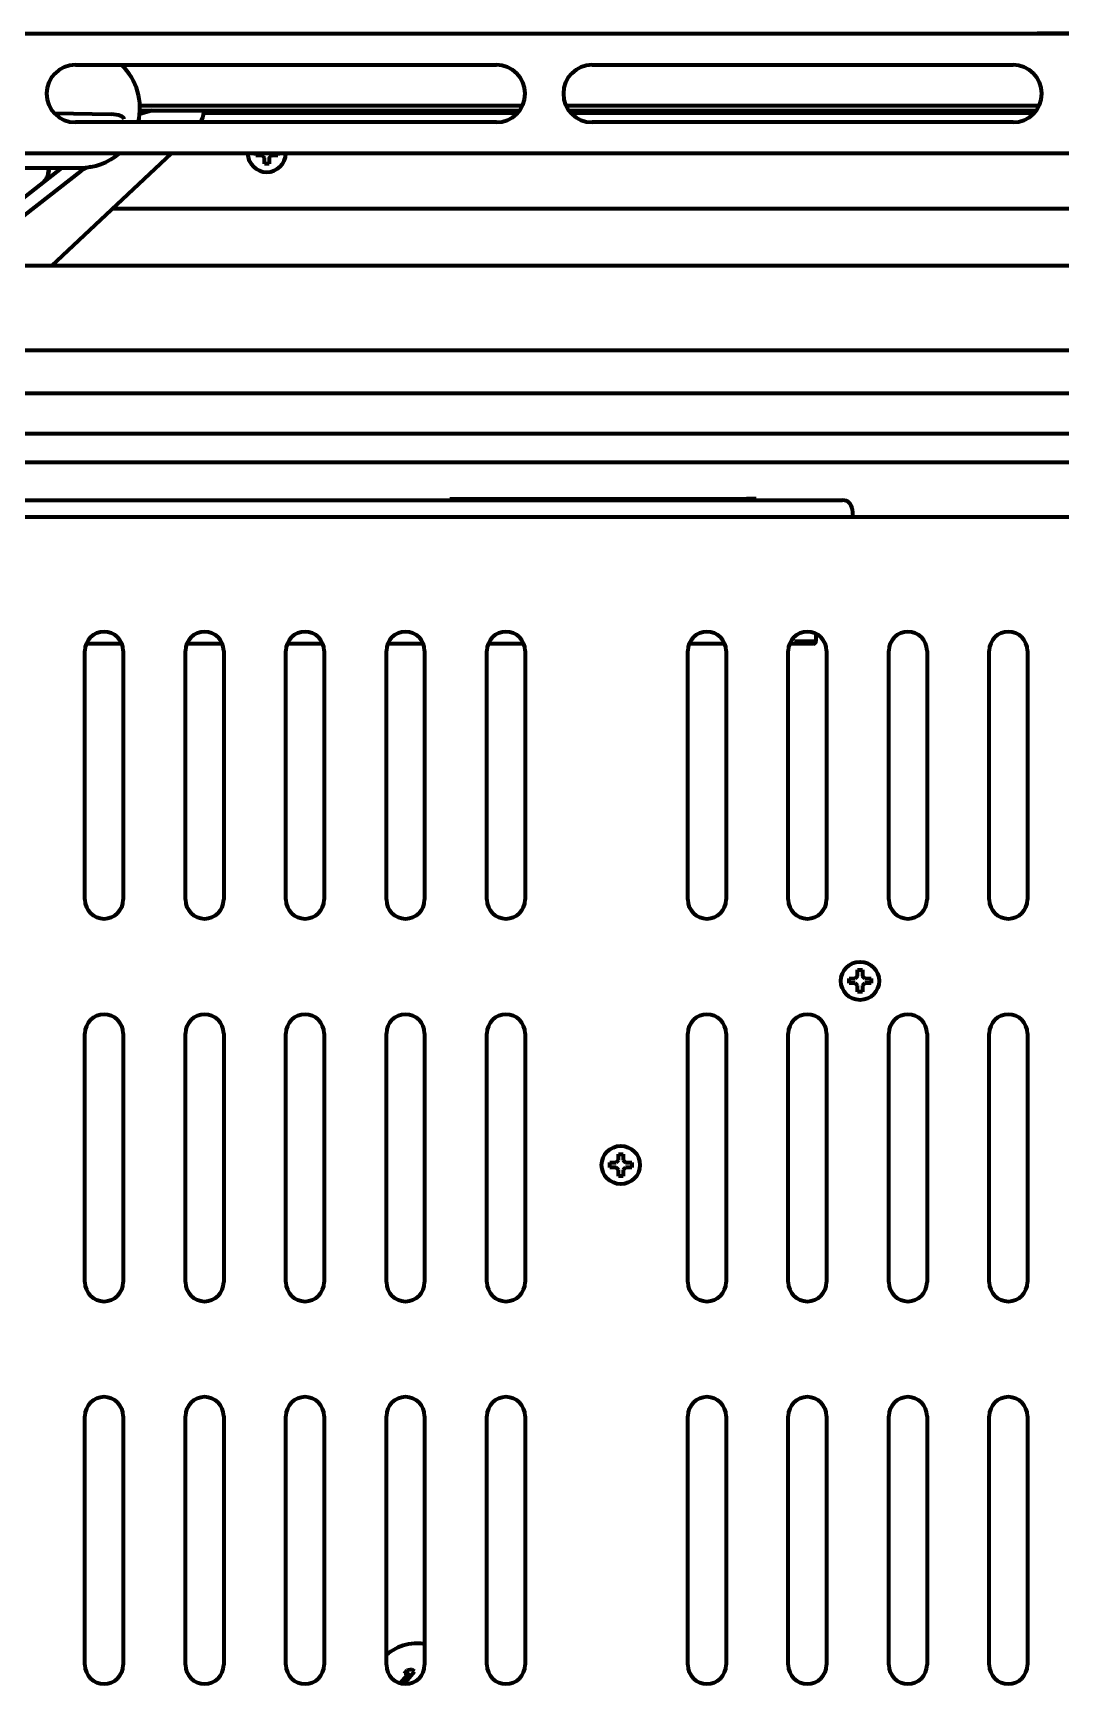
# Model space of a CAD drawing. Header units: inches. Extents: x -3022 to 7311, y 343 to 5680.
# Drawn here: x 2942.1 to 3156.9, y 5256.1 to 5601.3 of the extents above; entities that cross this region are included whole.
import ezdxf

# ---------------------------------------------------------------- set-up
doc = ezdxf.new("R2010")
doc.units = ezdxf.units.IN

msp = doc.modelspace()

# ---------------------------------------------------------------- linework, layer by layer
at = {"linetype": 'Continuous', "lineweight": 70}
for p, q in [((3483.92, 5601.1), (2937.92, 5601.1)), ((3123.18, 5601.27), (3123.18, 5601.1)), ((3145.78, 5601.27), (3145.78, 5601.1)), ((3151.94, 5601.27), (3151.94, 5601.1)), ((2950.92, 5594.6), (3038.92, 5594.6)), ((3058.92, 5594.6), (3146.92, 5594.6)), ((2966.99, 5585.1), (2964.35, 5584.31)), ((2964.41, 5586.1), (3044.37, 5586.1)), ((2964.41, 5585.1), (3043.79, 5585.1)), ((3053.47, 5586.1), (3152.38, 5586.1)), ((3054.05, 5585.1), (3151.8, 5585.1)), ((2946.54, 5584.5), (2958.42, 5584.29)), ((3038.92, 5582.6), (2950.92, 5582.6)), ((2977.78, 5584.6), (3043.39, 5584.6)), ((3054.45, 5584.6), (3151.39, 5584.6)), ((3146.92, 5582.6), (3058.92, 5582.6)), ((3483.92, 5576.1), (2937.92, 5576.1)), ((2946.02, 5552.6), (2971.01, 5576.1)), ((2988.62, 5575.7), (2988.62, 5576.1)), ((2993.22, 5576.1), (2993.22, 5575.7)), ((2951.98, 5572.32), (2888.42, 5522.66)), ((2890.31, 5527.95), (2948.1, 5573.1)), ((2928.03, 5573.1), (2951.92, 5573.1)), ((2958.79, 5564.6), (3463.05, 5564.6)), ((3491.2, 5552.6), (2930.64, 5552.6)), ((2904.15, 5534.95), (3517.68, 5534.95)), ((2892.63, 5525.95), (3529.2, 5525.95)), ((2879.36, 5517.55), (3540.48, 5517.55)), ((2881.43, 5511.55), (3538.41, 5511.55)), ((2881.42, 5503.6), (3106.3, 5503.6)), ((3029.22, 5503.9), (3031.22, 5503.9)), ((3029.22, 5503.6), (3029.22, 5503.9)), ((3031.22, 5503.9), (3091.22, 5503.9)), ((3093.22, 5503.9), (3091.22, 5503.9)), ((3093.22, 5503.9), (3093.22, 5503.6)), ((3106.3, 5503.6), (3111.28, 5503.6)), ((2881.43, 5500.1), (3194.92, 5500.1)), ((3113.27, 5501.77), (3113.42, 5500.1)), ((3105.7, 5475.68), (3105.69, 5474.09)), ((2952.92, 5420.1), (2952.92, 5472.1)), ((2960.63, 5473.6), (2953.21, 5473.6)), ((2960.92, 5472.1), (2960.92, 5420.1)), ((2973.92, 5420.1), (2973.92, 5472.1)), ((2981.63, 5473.6), (2974.21, 5473.6)), ((2981.92, 5472.1), (2981.92, 5420.1)), ((2994.92, 5420.1), (2994.92, 5472.1)), ((3002.63, 5473.6), (2995.21, 5473.6)), ((3002.92, 5472.1), (3002.92, 5420.1)), ((3015.92, 5420.1), (3015.92, 5472.1)), ((3023.62, 5473.6), (3016.21, 5473.6)), ((3023.92, 5472.1), (3023.92, 5420.1)), ((3036.92, 5420.1), (3036.92, 5472.1)), ((3044.62, 5473.6), (3037.21, 5473.6)), ((3044.92, 5472.1), (3044.92, 5420.1)), ((3078.92, 5420.1), (3078.92, 5472.1)), ((3086.63, 5473.6), (3079.21, 5473.6)), ((3086.92, 5472.1), (3086.92, 5420.1)), ((3099.92, 5420.1), (3099.92, 5472.1)), ((3101.19, 5473.6), (3100.21, 5473.6)), ((3105.19, 5473.6), (3101.19, 5473.6)), ((3107.92, 5472.1), (3107.92, 5420.1)), ((3120.92, 5420.1), (3120.92, 5472.1)), ((3128.92, 5472.1), (3128.92, 5420.1)), ((3141.92, 5420.1), (3141.92, 5472.1)), ((3149.92, 5472.1), (3149.92, 5420.1)), ((3112.62, 5403.1), (3112.62, 5403.6)), ((3112.62, 5402.6), (3112.62, 5403.1)), ((3117.22, 5403.6), (3117.22, 5403.1)), ((3117.22, 5403.1), (3117.22, 5402.6)), ((2952.92, 5340.1), (2952.92, 5392.1)), ((2960.92, 5392.1), (2960.92, 5340.1)), ((2973.92, 5340.1), (2973.92, 5392.1)), ((2981.92, 5392.1), (2981.92, 5340.1)), ((2994.92, 5340.1), (2994.92, 5392.1)), ((3002.92, 5392.1), (3002.92, 5340.1)), ((3015.92, 5340.1), (3015.92, 5392.1)), ((3023.92, 5392.1), (3023.92, 5340.1)), ((3036.92, 5340.1), (3036.92, 5392.1)), ((3044.92, 5392.1), (3044.92, 5340.1)), ((3078.92, 5340.1), (3078.92, 5392.1)), ((3086.92, 5392.1), (3086.92, 5340.1)), ((3099.92, 5340.1), (3099.92, 5392.1)), ((3107.92, 5392.1), (3107.92, 5340.1)), ((3120.92, 5340.1), (3120.92, 5392.1)), ((3128.92, 5392.1), (3128.92, 5340.1)), ((3141.92, 5340.1), (3141.92, 5392.1)), ((3149.92, 5392.1), (3149.92, 5340.1)), ((3062.62, 5364.6), (3062.62, 5365.1)), ((3062.62, 5364.1), (3062.62, 5364.6)), ((3067.22, 5365.1), (3067.22, 5364.6)), ((3067.22, 5364.6), (3067.22, 5364.1)), ((2952.92, 5260.1), (2952.92, 5312.1)), ((2960.92, 5312.1), (2960.92, 5260.1)), ((2973.92, 5260.1), (2973.92, 5312.1)), ((2981.92, 5312.1), (2981.92, 5260.1)), ((2994.92, 5260.1), (2994.92, 5312.1)), ((3002.92, 5312.1), (3002.92, 5260.1)), ((3015.92, 5260.1), (3015.92, 5312.1)), ((3023.92, 5312.1), (3023.92, 5260.1)), ((3036.92, 5260.1), (3036.92, 5312.1)), ((3044.92, 5312.1), (3044.92, 5260.1)), ((3078.92, 5260.1), (3078.92, 5312.1)), ((3086.92, 5312.1), (3086.92, 5260.1)), ((3099.92, 5260.1), (3099.92, 5312.1)), ((3107.92, 5312.1), (3107.92, 5260.1)), ((3120.92, 5260.1), (3120.92, 5312.1)), ((3128.92, 5312.1), (3128.92, 5260.1)), ((3141.92, 5260.1), (3141.92, 5312.1)), ((3149.92, 5312.1), (3149.92, 5260.1)), ((3019.97, 5264.29), (3019.97, 5264.29)), ((3020.67, 5258.41), (3018.84, 5256.24)), ((3020.67, 5258.41), (3018.85, 5256.24)), ((3020.21, 5258.95), (3019.61, 5258.23)), ((3019.61, 5258.23), (3020.67, 5258.41)), ((3019.61, 5258.23), (3019.62, 5258.23)), ((3020.22, 5258.95), (3019.62, 5258.23)), ((3019.62, 5258.23), (3020.67, 5258.41)), ((3019.63, 5256.11), (3021.8, 5258.69)), ((3020.21, 5258.95), (3020.22, 5258.95)), ((3021.27, 5259.13), (3020.22, 5258.95)), ((3020.67, 5258.41), (3020.67, 5258.41)), ((3021.8, 5258.69), (3021.27, 5259.13))]:
    msp.add_line(p, q, dxfattribs=at)
for centre in [(3114.92, 5403.1), (3064.92, 5364.6)]:
    msp.add_circle(centre, 4, dxfattribs=at)
for centre, radius, start, end in [((2950.92, 5588.6), 6, 90, 270), ((2951.92, 5585.6), 12.5, 346.1142, 46.0542), ((3038.92, 5588.6), 6, 270, 90), ((3058.92, 5588.6), 6, 90, 270), ((3146.92, 5588.6), 6, 270, 90), ((2969.92, 5586.06), 8, 334.3874, 350.2241), ((2951.92, 5585.6), 12.5, 270, 310.5375), ((2990.92, 5576.2), 4, 181.4344, 358.5713), ((2955.06, 5568.38), 5, 100.3502, 128), ((3111.28, 5501.6), 2, 5, 90), ((2956.92, 5472.1), 4, 0, 180), ((2977.92, 5472.1), 4, 0, 180), ((2998.92, 5472.1), 4, 0, 180), ((3019.92, 5472.1), 4, 0, 180), ((3040.92, 5472.1), 4, 0, 180), ((3082.92, 5472.1), 4, 0, 180), ((3103.92, 5472.1), 4, 0, 180), ((3124.92, 5472.1), 4, 0, 180), ((3145.92, 5472.1), 4, 0, 180), ((3105.19, 5474.1), 0.5, 270, 359.5), ((2956.92, 5420.1), 4, 180, 0), ((2977.92, 5420.1), 4, 180, 0), ((2998.92, 5420.1), 4, 180, 0), ((3019.92, 5420.1), 4, 180, 0), ((3040.92, 5420.1), 4, 180, 0), ((3082.92, 5420.1), 4, 180, 0), ((3103.92, 5420.1), 4, 180, 0), ((3124.92, 5420.1), 4, 180, 0), ((3145.92, 5420.1), 4, 180, 0), ((2956.92, 5392.1), 4, 0, 180), ((2977.92, 5392.1), 4, 0, 180), ((2998.92, 5392.1), 4, 0, 180), ((3019.92, 5392.1), 4, 0, 180), ((3040.92, 5392.1), 4, 0, 180), ((3082.92, 5392.1), 4, 0, 180), ((3103.92, 5392.1), 4, 0, 180), ((3124.92, 5392.1), 4, 0, 180), ((3145.92, 5392.1), 4, 0, 180), ((2956.92, 5340.1), 4, 180, 0), ((2977.92, 5340.1), 4, 180, 0), ((2998.92, 5340.1), 4, 180, 0), ((3019.92, 5340.1), 4, 180, 0), ((3040.92, 5340.1), 4, 180, 0), ((3082.92, 5340.1), 4, 180, 0), ((3103.92, 5340.1), 4, 180, 0), ((3124.92, 5340.1), 4, 180, 0), ((3145.92, 5340.1), 4, 180, 0), ((2956.92, 5312.1), 4, 0, 180), ((2977.92, 5312.1), 4, 0, 180), ((2998.92, 5312.1), 4, 0, 180), ((3019.92, 5312.1), 4, 0, 180), ((3040.92, 5312.1), 4, 0, 180), ((3082.92, 5312.1), 4, 0, 180), ((3103.92, 5312.1), 4, 0, 180), ((3124.92, 5312.1), 4, 0, 180), ((3145.92, 5312.1), 4, 0, 180), ((2956.92, 5260.1), 4, 180, 0), ((2977.92, 5260.1), 4, 180, 0), ((2998.92, 5260.1), 4, 180, 0), ((3019.92, 5260.1), 4, 180, 0), ((3040.92, 5260.1), 4, 180, 0), ((3082.92, 5260.1), 4, 180, 0), ((3103.92, 5260.1), 4, 180, 0), ((3124.92, 5260.1), 4, 180, 0), ((3145.92, 5260.1), 4, 180, 0)]:
    msp.add_arc(centre, radius, start, end, dxfattribs=at)
for centre, major_axis, ratio, start_param, end_param in [((2958.4, 5583.29), (2.7, -0.05), 0.369633, 0.010548, 1.570796), ((3101.19, 5474.1), (4.5, 0), 0.00097, 4.712458, 6.283178), ((3022.4, 5254.59), (-0.72, -9.97), 0.99983, 3.458797, 3.91904), ((3022.4, 5254.59), (-2.43, 9.7), 0.999838, 0, 0.460394), ((3022.4, 5254.59), (-2.43, 9.7), 0.999838, 6.038193, 6.283185), ((3022.4, 5254.59), (-2.43, 9.7), 0.999838, 5.885728, 6.038193)]:
    msp.add_ellipse(centre, major_axis=major_axis, ratio=ratio, start_param=start_param, end_param=end_param, dxfattribs=at)
for points, weights, knots in [([(3123.18, 5601.2), (3123.18, 5601.2), (3123.19, 5601.2), (3123.23, 5601.2), (3123.36, 5601.2), (3123.6, 5601.2), (3123.85, 5601.2), (3124.19, 5601.2), (3124.91, 5601.2), (3125.23, 5601.2), (3125.96, 5601.2), (3126.36, 5601.2), (3127.25, 5601.2), (3127.74, 5601.2), (3128.84, 5601.2), (3129.45, 5601.2), (3130.46, 5601.2), (3130.85, 5601.2), (3131.6, 5601.2), (3131.96, 5601.2), (3132.69, 5601.2), (3133.06, 5601.2), (3133.85, 5601.2), (3134.26, 5601.2), (3138.35, 5601.2), (3142.31, 5601.2), (3147.94, 5601.2), (3149.4, 5601.2), (3150.88, 5601.2)], [0.499358442242, 0.499533058313, 0.499748137627, 0.498416120355, 0.498416120355, 0.500003680185, 0.498702961474, 0.498702961474, 0.499514934223, 0.499514934223, 0.499556287066, 0.499556287066, 0.499619738583, 0.499619738583, 0.499803196126, 0.499803196126, 0.499966690231, 0.499966690231, 0.49992872485, 0.49992872485, 0.499925885485, 0.499925885485, 0.499958910845, 0.499958910845, 0.497922649304, 0.497922649304, 0.499784760504, 0.499629908783, 0.499539125021], [0, 0, 0, 0, 0.011995, 0.011995, 0.088537, 0.088537, 0.088537, 0.167897, 0.167897, 0.221477, 0.221477, 0.275903, 0.275903, 0.334128, 0.334128, 0.399079, 0.399079, 0.439161, 0.439161, 0.474778, 0.474778, 0.509886, 0.509886, 0.548395, 0.548395, 0.88325, 0.88325, 1, 1, 1, 1]), ([(3212.5, 5601.2), (3212.42, 5601.2), (3212.34, 5601.2), (3211.39, 5601.2), (3210.52, 5601.2), (3208.57, 5601.2), (3207.48, 5601.2), (3205.35, 5601.2), (3204.31, 5601.2), (3202.05, 5601.2), (3200.82, 5601.2), (3197.88, 5601.2), (3196.15, 5601.2), (3193.08, 5601.2), (3191.72, 5601.2), (3189.49, 5601.2), (3188.62, 5601.2), (3187.07, 5601.2), (3186.39, 5601.2), (3185.02, 5601.2), (3184.33, 5601.2), (3182.81, 5601.2), (3181.97, 5601.2), (3180.31, 5601.2), (3179.5, 5601.2), (3177.91, 5601.2), (3177.13, 5601.2), (3175.61, 5601.2), (3174.88, 5601.2), (3173.76, 5601.2), (3173.38, 5601.2), (3172.54, 5601.2), (3172.08, 5601.2), (3171.15, 5601.2), (3170.7, 5601.2), (3169.88, 5601.2), (3169.53, 5601.2), (3168.18, 5601.2), (3167.21, 5601.2), (3166.26, 5601.2), (3165.33, 5601.2), (3164.43, 5601.2), (3163.56, 5601.2), (3162.67, 5601.2), (3161.82, 5601.2), (3160.16, 5601.2), (3159.35, 5601.2), (3158.15, 5601.2), (3157.73, 5601.2), (3156.95, 5601.2), (3156.58, 5601.2), (3155.88, 5601.2), (3155.54, 5601.2), (3154.84, 5601.2), (3154.49, 5601.2), (3153.95, 5601.2), (3153.75, 5601.2), (3153.3, 5601.2), (3153.04, 5601.2), (3152.51, 5601.2), (3152.23, 5601.2), (3151.95, 5601.2), (3151.95, 5601.2), (3151.94, 5601.2), (3151.94, 5601.2)], [0.500012683888, 0.500017460794, 0.500022846835, 0.49999224639, 0.49999224639, 0.499982937989, 0.499982937989, 0.499973806451, 0.499973806451, 0.499996723387, 0.499996723387, 0.500024715037, 0.500024715037, 0.500027453769, 0.500027453769, 0.500010452456, 0.500010452456, 0.499988344513, 0.499988344513, 0.499984734416, 0.499984734416, 0.499859741035, 0.499859741035, 0.499772165641, 0.499772165641, 0.499731419008, 0.499731419008, 0.499559423038, 0.499559423038, 0.499666780446, 0.499666780446, 0.499918789299, 0.499918789299, 0.499918892039, 0.499918892039, 0.499564850303, 0.499564850303, 0.498972995834, 0.498972995834, 0.500028842012, 0.498832867725, 0.498832867725, 0.500028842012, 0.498906283356, 0.498906283356, 0.499287120527, 0.499287120527, 0.499893163609, 0.499893163609, 0.499822434289, 0.499822434289, 0.499836242554, 0.499836242554, 0.499934379805, 0.499934379805, 0.499935455777, 0.499935455777, 0.500016243918, 0.500016243918, 0.500028611503, 0.500028611503, 0.500028842012, 0.476288732985, 0.461322605287, 0.455130458919], [0, 0, 0, 0, 0.003724, 0.003724, 0.043414, 0.043414, 0.094358, 0.094358, 0.143779, 0.143779, 0.20314, 0.20314, 0.287732, 0.287732, 0.354483, 0.354483, 0.39688, 0.39688, 0.429603, 0.429603, 0.461861, 0.461861, 0.500679, 0.500679, 0.536869, 0.536869, 0.570482, 0.570482, 0.601606, 0.601606, 0.617284, 0.617284, 0.636444, 0.636444, 0.655357, 0.655357, 0.670161, 0.670161, 0.711388, 0.711388, 0.711388, 0.751677, 0.751677, 0.751677, 0.792976, 0.792976, 0.837152, 0.837152, 0.862107, 0.862107, 0.885367, 0.885367, 0.909267, 0.909267, 0.936188, 0.936188, 0.952222, 0.952222, 0.974866, 0.974866, 0.999484, 0.999484, 0.999484, 1, 1, 1, 1])]:
    msp.add_rational_spline(points, weights, degree=3, knots=knots, dxfattribs=at)
for points in [[(2989.92, 5575.7), (2989.86, 5575.7), (2989.76, 5575.7), (2989.59, 5575.7), (2989.44, 5575.7), (2989.28, 5575.7), (2989.13, 5575.7), (2988.97, 5575.7), (2988.81, 5575.7), (2988.68, 5575.7), (2988.62, 5575.7)], [(2990.42, 5575.2), (2990.39, 5575.22), (2990.34, 5575.28), (2990.27, 5575.35), (2990.2, 5575.42), (2990.13, 5575.49), (2990.06, 5575.56), (2989.99, 5575.63), (2989.94, 5575.68), (2989.92, 5575.7)], [(2991.92, 5575.7), (2991.89, 5575.67), (2991.85, 5575.63), (2991.78, 5575.56), (2991.7, 5575.48), (2991.63, 5575.41), (2991.56, 5575.34), (2991.49, 5575.27), (2991.44, 5575.22), (2991.42, 5575.2)], [(2991.42, 5575.2), (2991.42, 5575.14), (2991.42, 5575.04), (2991.42, 5574.87), (2991.42, 5574.72), (2991.42, 5574.56), (2991.42, 5574.41), (2991.42, 5574.25), (2991.42, 5574.09), (2991.42, 5573.96), (2991.42, 5573.9)], [(2991.42, 5573.9), (2991.25, 5573.9), (2990.92, 5573.9), (2990.58, 5573.9), (2990.42, 5573.9)], [(3113.92, 5402.6), (3113.86, 5402.6), (3113.76, 5402.6), (3113.59, 5402.6), (3113.44, 5402.6), (3113.28, 5402.6), (3113.13, 5402.6), (3112.97, 5402.6), (3112.81, 5402.6), (3112.68, 5402.6), (3112.62, 5402.6)], [(3113.92, 5403.6), (3113.94, 5403.62), (3113.99, 5403.67), (3114.06, 5403.74), (3114.13, 5403.81), (3114.2, 5403.88), (3114.27, 5403.95), (3114.35, 5404.03), (3114.39, 5404.07), (3114.42, 5404.1)], [(3114.42, 5402.1), (3114.39, 5402.12), (3114.34, 5402.18), (3114.27, 5402.25), (3114.2, 5402.32), (3114.13, 5402.39), (3114.06, 5402.46), (3113.99, 5402.53), (3113.94, 5402.58), (3113.92, 5402.6)], [(3114.42, 5404.1), (3114.42, 5404.15), (3114.42, 5404.26), (3114.42, 5404.42), (3114.42, 5404.58), (3114.42, 5404.74), (3114.42, 5404.89), (3114.42, 5405.04), (3114.42, 5405.21), (3114.42, 5405.33), (3114.42, 5405.4)], [(3114.42, 5405.4), (3114.58, 5405.4), (3114.92, 5405.4), (3115.25, 5405.4), (3115.42, 5405.4)], [(3115.42, 5404.1), (3115.44, 5404.07), (3115.5, 5404.02), (3115.57, 5403.95), (3115.64, 5403.88), (3115.71, 5403.81), (3115.78, 5403.74), (3115.85, 5403.67), (3115.89, 5403.62), (3115.92, 5403.6)], [(3115.92, 5402.6), (3115.89, 5402.57), (3115.85, 5402.53), (3115.78, 5402.46), (3115.7, 5402.38), (3115.63, 5402.31), (3115.56, 5402.24), (3115.49, 5402.17), (3115.44, 5402.12), (3115.42, 5402.1)], [(3115.42, 5402.1), (3115.42, 5402.04), (3115.42, 5401.94), (3115.42, 5401.77), (3115.42, 5401.62), (3115.42, 5401.46), (3115.42, 5401.31), (3115.42, 5401.15), (3115.42, 5400.99), (3115.42, 5400.86), (3115.42, 5400.8)], [(3115.92, 5403.6), (3115.97, 5403.6), (3116.08, 5403.6), (3116.24, 5403.6), (3116.4, 5403.6), (3116.56, 5403.6), (3116.71, 5403.6), (3116.86, 5403.6), (3117.03, 5403.6), (3117.15, 5403.6), (3117.22, 5403.6)], [(3115.42, 5400.8), (3115.25, 5400.8), (3114.92, 5400.8), (3114.58, 5400.8), (3114.42, 5400.8)], [(3063.92, 5364.1), (3063.86, 5364.1), (3063.76, 5364.1), (3063.59, 5364.1), (3063.44, 5364.1), (3063.28, 5364.1), (3063.13, 5364.1), (3062.97, 5364.1), (3062.81, 5364.1), (3062.68, 5364.1), (3062.62, 5364.1)], [(3063.92, 5365.1), (3063.94, 5365.12), (3063.99, 5365.17), (3064.06, 5365.24), (3064.13, 5365.31), (3064.2, 5365.38), (3064.27, 5365.45), (3064.35, 5365.53), (3064.39, 5365.57), (3064.42, 5365.6)], [(3064.42, 5363.6), (3064.39, 5363.62), (3064.34, 5363.68), (3064.27, 5363.75), (3064.2, 5363.82), (3064.13, 5363.89), (3064.06, 5363.96), (3063.99, 5364.03), (3063.94, 5364.08), (3063.92, 5364.1)], [(3064.42, 5365.6), (3064.42, 5365.65), (3064.42, 5365.76), (3064.42, 5365.92), (3064.42, 5366.08), (3064.42, 5366.24), (3064.42, 5366.39), (3064.42, 5366.54), (3064.42, 5366.71), (3064.42, 5366.83), (3064.42, 5366.9)], [(3064.42, 5366.9), (3064.58, 5366.9), (3064.92, 5366.9), (3065.25, 5366.9), (3065.42, 5366.9)], [(3065.42, 5365.6), (3065.44, 5365.57), (3065.5, 5365.52), (3065.57, 5365.45), (3065.64, 5365.38), (3065.71, 5365.31), (3065.78, 5365.24), (3065.85, 5365.17), (3065.89, 5365.12), (3065.92, 5365.1)], [(3065.92, 5364.1), (3065.89, 5364.07), (3065.85, 5364.03), (3065.78, 5363.96), (3065.7, 5363.88), (3065.63, 5363.81), (3065.56, 5363.74), (3065.49, 5363.67), (3065.44, 5363.62), (3065.42, 5363.6)], [(3065.92, 5365.1), (3065.97, 5365.1), (3066.08, 5365.1), (3066.24, 5365.1), (3066.4, 5365.1), (3066.56, 5365.1), (3066.71, 5365.1), (3066.86, 5365.1), (3067.03, 5365.1), (3067.15, 5365.1), (3067.22, 5365.1)], [(3065.42, 5362.3), (3065.25, 5362.3), (3064.92, 5362.3), (3064.58, 5362.3), (3064.42, 5362.3)], [(3065.42, 5363.6), (3065.42, 5363.54), (3065.42, 5363.44), (3065.42, 5363.27), (3065.42, 5363.12), (3065.42, 5362.96), (3065.42, 5362.81), (3065.42, 5362.65), (3065.42, 5362.49), (3065.42, 5362.36), (3065.42, 5362.3)]]:
    msp.add_open_spline(points, degree=3, dxfattribs=at)
for points, knots in [([(2990.42, 5573.9), (2990.42, 5574.1), (2990.42, 5574.31), (2990.42, 5574.64), (2990.42, 5574.75), (2990.42, 5574.97), (2990.42, 5575.08), (2990.42, 5575.2)], [0, 0, 0, 0, 0.5, 0.5, 0.75, 0.75, 1, 1, 1, 1]), ([(2993.22, 5575.7), (2993.02, 5575.7), (2992.81, 5575.7), (2992.48, 5575.7), (2992.37, 5575.7), (2992.15, 5575.7), (2992.03, 5575.7), (2991.92, 5575.7)], [0, 0, 0, 0, 0.5, 0.5, 0.75, 0.75, 1, 1, 1, 1]), ([(2945.22, 5571.82), (2945.13, 5571.52), (2944.93, 5571.02), (2944.56, 5570.47), (2944.31, 5570.18), (2944.2, 5570.07), (2944.17, 5570.04), (2944.17, 5570.03)], [0, 0, 0, 0, 0.386794, 0.716795, 0.856041, 0.980586, 1, 1, 1, 1]), ([(2945.36, 5573.1), (2945.36, 5572.99), (2945.37, 5572.56), (2945.34, 5572.12), (2945.22, 5571.82), (2945.22, 5571.82)], [0, 0, 0, 0, 0.246365, 0.997324, 1, 1, 1, 1]), ([(2945.22, 5571.83), (2945.23, 5571.87), (2945.28, 5572.06), (2945.34, 5572.4), (2945.37, 5572.79), (2945.37, 5573.02), (2945.36, 5573.1)], [0, 0, 0, 0, 0.113945, 0.459756, 0.805568, 1, 1, 1, 1]), ([(3112.62, 5403.6), (3112.82, 5403.6), (3113.03, 5403.6), (3113.36, 5403.6), (3113.47, 5403.6), (3113.69, 5403.6), (3113.8, 5403.6), (3113.92, 5403.6)], [0, 0, 0, 0, 0.5, 0.5, 0.75, 0.75, 1, 1, 1, 1]), ([(3114.42, 5400.8), (3114.42, 5401), (3114.42, 5401.21), (3114.42, 5401.54), (3114.42, 5401.65), (3114.42, 5401.87), (3114.42, 5401.98), (3114.42, 5402.1)], [0, 0, 0, 0, 0.5, 0.5, 0.75, 0.75, 1, 1, 1, 1]), ([(3115.42, 5405.4), (3115.42, 5405.2), (3115.42, 5404.99), (3115.42, 5404.66), (3115.42, 5404.55), (3115.42, 5404.33), (3115.42, 5404.21), (3115.42, 5404.1)], [0, 0, 0, 0, 0.5, 0.5, 0.75, 0.75, 1, 1, 1, 1]), ([(3117.22, 5402.6), (3117.02, 5402.6), (3116.81, 5402.6), (3116.48, 5402.6), (3116.37, 5402.6), (3116.15, 5402.6), (3116.03, 5402.6), (3115.92, 5402.6)], [0, 0, 0, 0, 0.5, 0.5, 0.75, 0.75, 1, 1, 1, 1]), ([(3062.62, 5365.1), (3062.82, 5365.1), (3063.03, 5365.1), (3063.36, 5365.1), (3063.47, 5365.1), (3063.69, 5365.1), (3063.8, 5365.1), (3063.92, 5365.1)], [0, 0, 0, 0, 0.5, 0.5, 0.75, 0.75, 1, 1, 1, 1]), ([(3065.42, 5366.9), (3065.42, 5366.7), (3065.42, 5366.49), (3065.42, 5366.16), (3065.42, 5366.05), (3065.42, 5365.83), (3065.42, 5365.71), (3065.42, 5365.6)], [0, 0, 0, 0, 0.5, 0.5, 0.75, 0.75, 1, 1, 1, 1]), ([(3067.22, 5364.1), (3067.02, 5364.1), (3066.81, 5364.1), (3066.48, 5364.1), (3066.37, 5364.1), (3066.15, 5364.1), (3066.03, 5364.1), (3065.92, 5364.1)], [0, 0, 0, 0, 0.5, 0.5, 0.75, 0.75, 1, 1, 1, 1]), ([(3064.42, 5362.3), (3064.42, 5362.5), (3064.42, 5362.71), (3064.42, 5363.04), (3064.42, 5363.15), (3064.42, 5363.37), (3064.42, 5363.48), (3064.42, 5363.6)], [0, 0, 0, 0, 0.5, 0.5, 0.75, 0.75, 1, 1, 1, 1])]:
    msp.add_open_spline(points, degree=3, knots=knots, dxfattribs=at)

doc.saveas('drawing.dxf')
